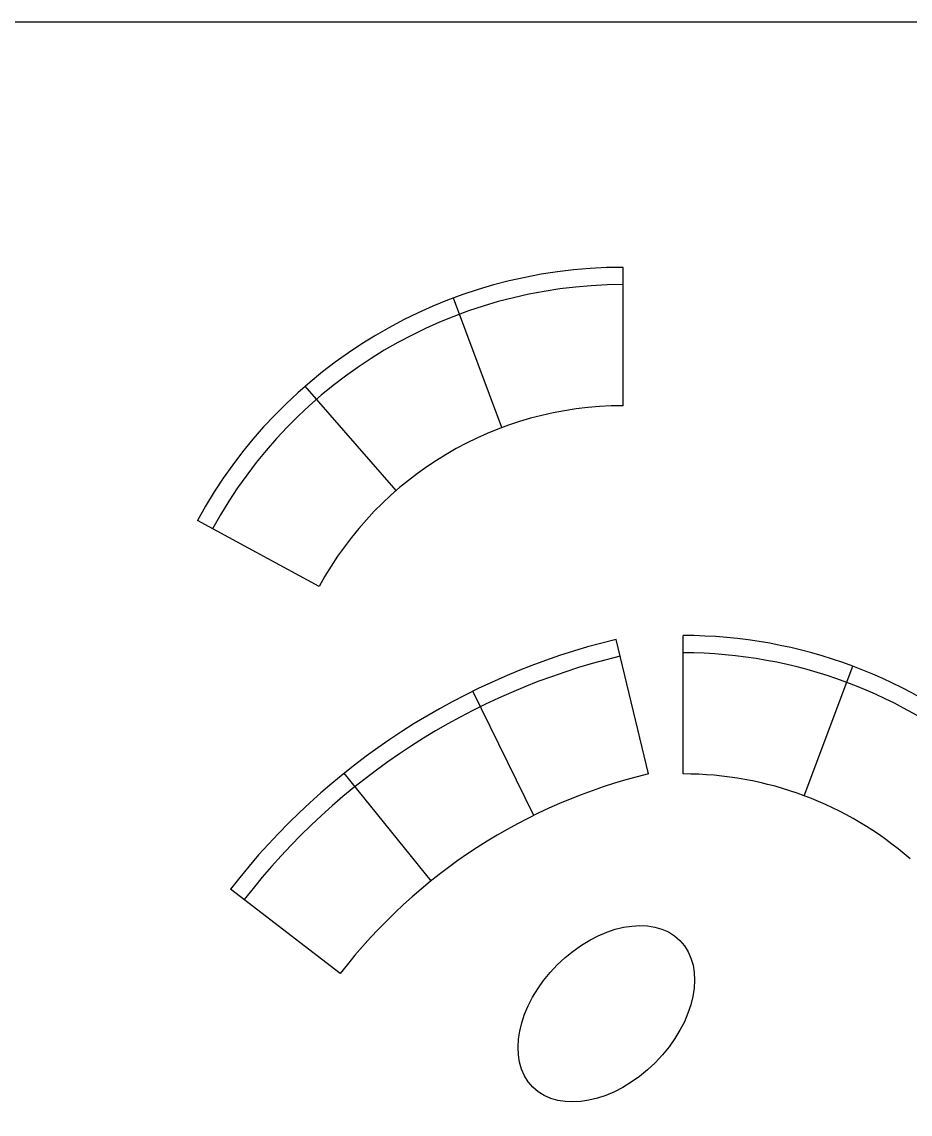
# Model space of a CAD drawing. Header units: metres. Extents: x 3586 to 7307, y 3108 to 6437.
# Drawn here: x 4051.792 to 4052.218, y 3258.626 to 3259.15 of the extents above; entities that cross this region are included whole.
import ezdxf

# ---------------------------------------------------------------- set-up
doc = ezdxf.new("R2010")
doc.units = ezdxf.units.M
doc.layers.add('FURNITURE', color=40, linetype='Continuous')

msp = doc.modelspace()

# ---------------------------------------------------------------- linework, layer by layer
msp.add_line((4051.049809386482, 3259.150260767304), (4053.224990888949, 3259.150260767304))
msp.add_ellipse((4052.072298345577, 3258.674212760078), major_axis=(0.03521905261836952, 0.03521905261836952), ratio=0.6666666666666669)
at = {"layer": 'FURNITURE'}
for p, q in [((4052.08039134688, 3258.966024910352), (4052.08039134688, 3259.032434592841)), ((4052.022282874702, 3258.955514632423), (4051.999020418053, 3259.017716754886)), ((4051.97153763257, 3258.925315611215), (4051.927960427467, 3258.975428215655)), ((4051.934585816933, 3258.879254523493), (4051.876215760165, 3258.910927578308)), ((4052.109154701729, 3258.789319040159), (4052.109154701729, 3258.855728722648)), ((4052.092552281104, 3258.789319040158), (4052.076964530342, 3258.853873419983)), ((4052.167263173907, 3258.778808762229), (4052.190525630557, 3258.841010884693)), ((4052.037577281613, 3258.769425971939), (4052.008245780979, 3258.829007084708)), ((4051.988285333758, 3258.737988914048), (4051.946630846159, 3258.789710762345)), ((4051.944661012041, 3258.69346568523), (4051.892100444014, 3258.734056726322))]:
    msp.add_line(p, q, dxfattribs=at)
for centre, radius, start, end in [((4052.08039134688, 3258.800136790908), 0.2322978019330974, 90, 151.5146336097251), ((4052.08039134688, 3258.800136790908), 0.2239965916219591, 90, 151.5146336097251), ((4052.08039134688, 3258.800136790908), 0.165888119443991, 90, 151.5146336097251), ((4052.109154701729, 3258.623430920715), 0.2322978019330974, 48.9902442611296, 90), ((4052.154903284151, 3258.531101520861), 0.3320484124455322, 103.575180522683, 142.3221054052043), ((4052.154903284151, 3258.531101520861), 0.3237472021343939, 103.575180522683, 142.3221054052043), ((4052.109154701729, 3258.623430920715), 0.2239965916219591, 48.9902442611296, 90), ((4052.154903284151, 3258.531101520861), 0.2656387299564258, 103.575180522683, 142.3221054052043), ((4052.109154701729, 3258.623430920715), 0.1658881194439909, 48.9902442611296, 90)]:
    msp.add_arc(centre, radius, start, end, dxfattribs=at)

doc.saveas('drawing.dxf')
